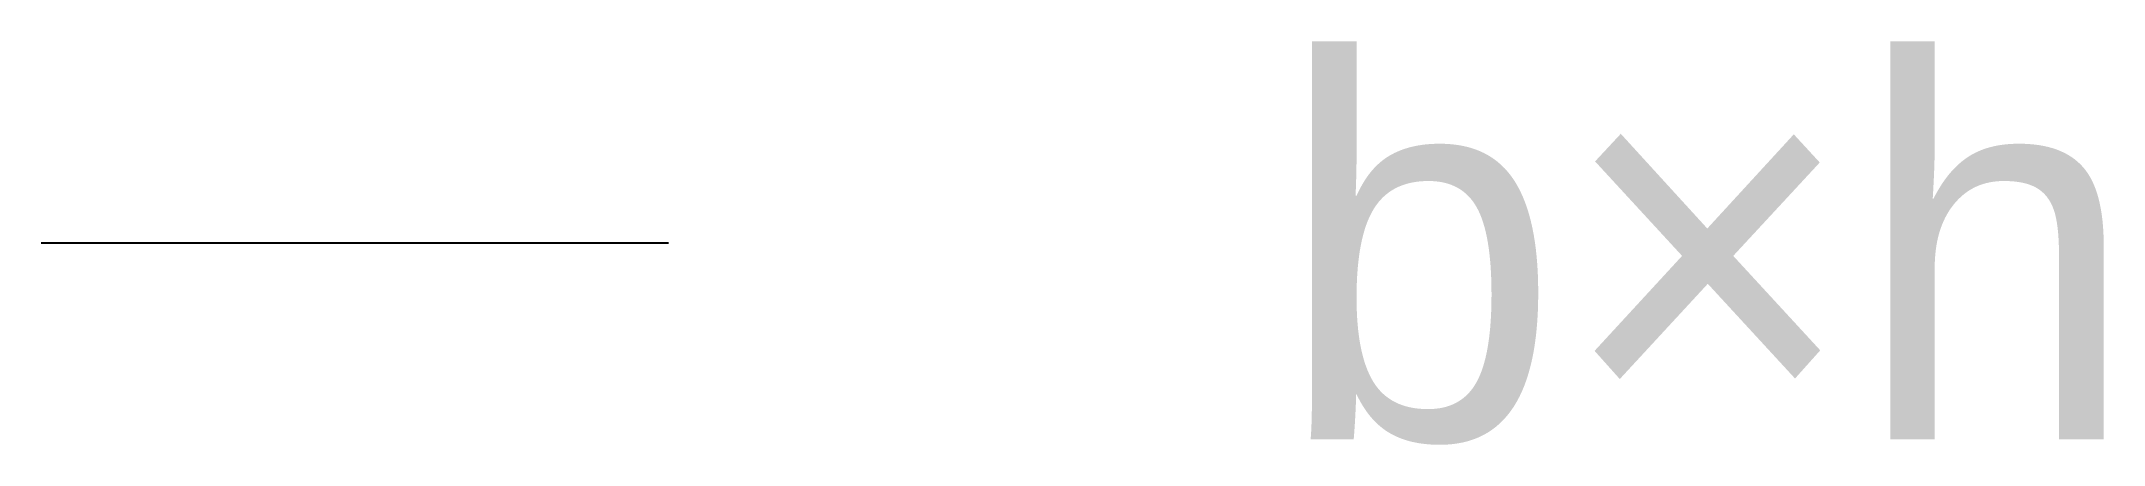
# Model space of a CAD drawing. Header units: metres. Extents: x -119992 to -118630, y -279129 to -278862.
import ezdxf

# ---------------------------------------------------------------- set-up
doc = ezdxf.new("R2010")
doc.units = ezdxf.units.M
doc.layers.add('DIM', color=4, linetype='Continuous')
doc.layers.add('K', color=2, linetype='Continuous')

msp = doc.modelspace()

# ---------------------------------------------------------------- linework, layer by layer
at = {"layer": 'K'}
msp.add_line((-119992.47, -278995.03), (-119578.17, -278995.03), dxfattribs=at)

# ---------------------------------------------------------------- texts
at = {"layer": 'DIM'}
msp.add_text('b×h', height=250, dxfattribs=at).set_placement((-119175.7, -279125.12))

doc.saveas('drawing.dxf')
